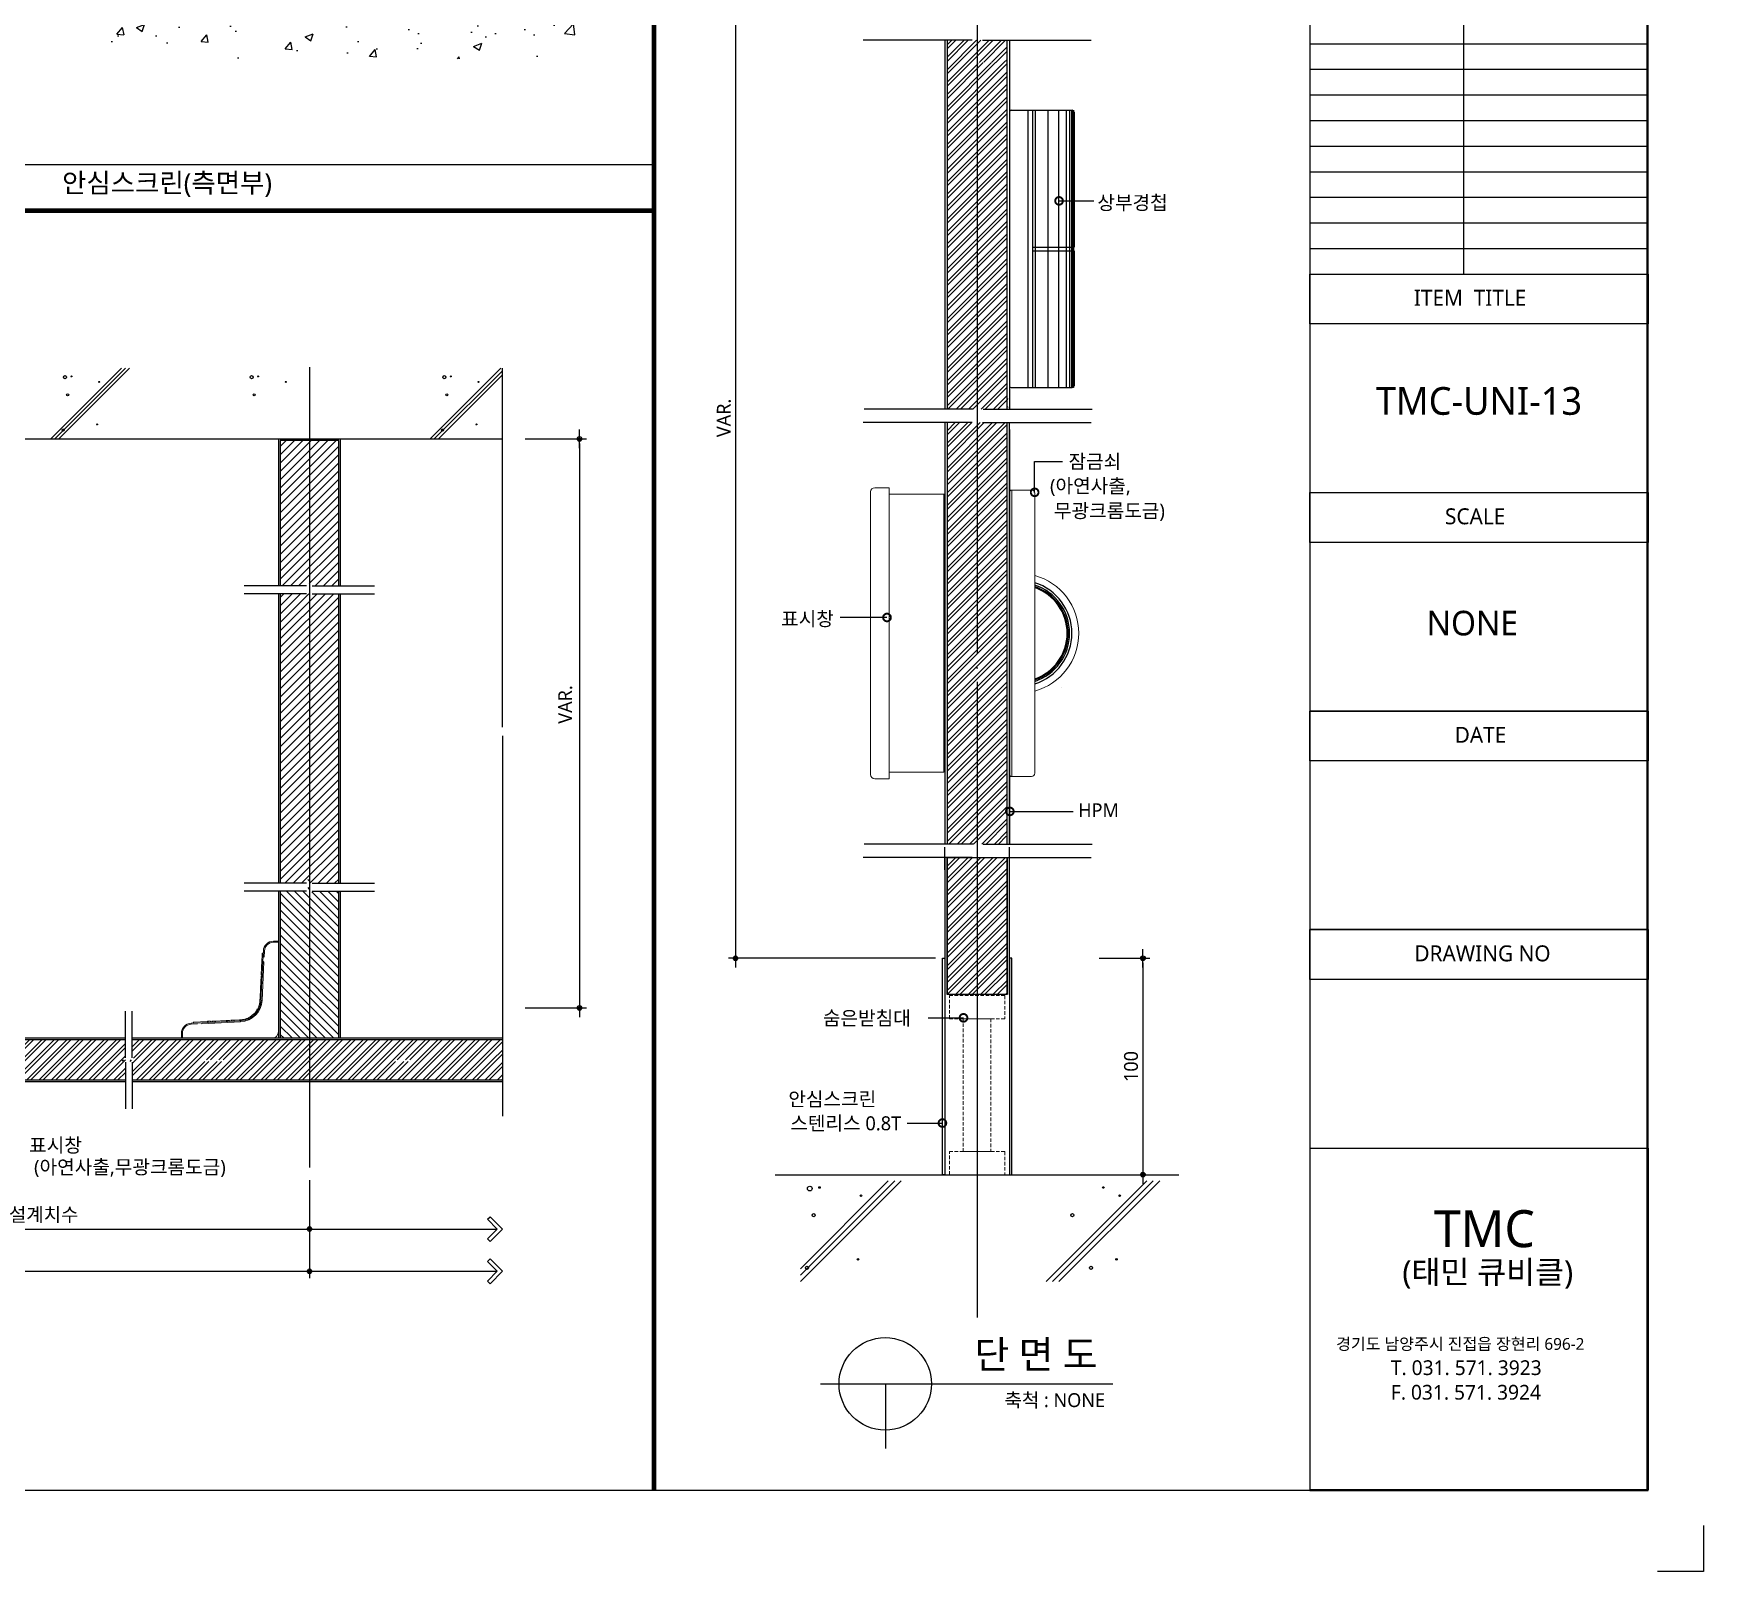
# Model space of a CAD drawing. Extents: x -255 to 8105, y -176 to 5714.
# Drawn here: x 4489 to 8105, y -176 to 3153 of the extents above; entities that cross this region are included whole.
import ezdxf
from ezdxf.enums import TextEntityAlignment as Align

# ---------------------------------------------------------------- set-up
doc = ezdxf.new("R2010")
doc.units = 0
doc.header["$LTSCALE"] = 30
doc.linetypes.add('CEN', pattern=[62, 60, -1, 0, -1])
doc.linetypes.add('HIDDEN', pattern=[0.375, 0.25, -0.125])
doc.layers.get('0').update_dxf_attribs({"linetype": 'CONTINUOUS'})
doc.layers.get('DEFPOINTS').update_dxf_attribs({"linetype": 'CONTINUOUS'})
for name, color, linetype in [('C', 2, 'CONTINUOUS'), ('curior-0Line', 252, 'CONTINUOUS'), ('DIM', 7, 'CONTINUOUS'), ('HAT', 8, 'CONTINUOUS'), ('HID', 9, 'HIDDEN'), ('TIT', 3, 'CONTINUOUS'), ('경첩', 4, 'CONTINUOUS'), ('문자', 3, 'CONTINUOUS'), ('부자재', 4, 'CONTINUOUS'), ('잠금쇠(회전형)', 4, 'CONTINUOUS'), ('중심선', 1, 'CEN'), ('치수', 1, 'CONTINUOUS'), ('판넬', 2, 'CONTINUOUS'), ('해치', 8, 'CONTINUOUS')]:
    doc.layers.add(name, color=color, linetype=linetype)
doc.styles.add('돋움', font='malgun.ttf')
doc.dimstyles.new('10', dxfattribs={"dimscale": 10, "dimtxt": 3, "dimasz": 1, "dimexe": 1.5, "dimexo": 2, "dimgap": 1, "dimtad": 1, "dimdec": 0, "dimlunit": 6, "dimtxsty": '돋움', "dimblk": 'DIMDOT', "dimcen": -1, "dimdle": 1.5, "dimclrt": 3, "dimazin": 3, "dimtfac": 1, "dimtdec": 0, "dimtix": 1, "dimtmove": 2, "dimatfit": 3, "dimldrblk": 'DIMDOT', "dimarcsym": 0})
pattern_1 = [(135, (-57334.4, -17801.195), (-8.9802561, -8.9802561), [])]
pattern_2 = [(45, (-222504.132, -197852.352), (-13.4703842, 13.4703842), []), (45, (-222495.151, -197852.352), (-13.4703842, 13.4703842), [])]
pattern_3 = [(45, (-57131.298, -19170.401), (-13.470384, 13.470384), []), (45, (-57122.318, -19170.401), (-13.470384, 13.470384), [])]

# ---------------------------------------------------------------- blocks, each defined once
blk = doc.blocks.new('DIMDOT')
at = {"linetype": 'Continuous'}
blk.add_line((-2, 0), (2, 0), dxfattribs=at)
for radius in [0.5, 0.25]:
    blk.add_circle((0, 0), radius, dxfattribs=at)
blk = doc.blocks.new('*D565')
at = {"layer": 'DEFPOINTS', "color": 0}
for p in [(7967.1, -6070), (12721, -6070), (12721, -6287.2)]:
    blk.add_point(p, dxfattribs=at)
at = {"layer": 'DIM', "color": 0, "lineweight": -2, "ltscale": 10}
for p, q in [((7967.1, -6090), (7967.1, -6302.2)), ((12721, -6090), (12721, -6302.2)), ((7977.1, -6287.2), (12711, -6287.2))]:
    blk.add_line(p, q, dxfattribs=at)
at = {"layer": 'DIM', "color": 0, "lineweight": -2, "xscale": 10, "yscale": 10, "zscale": 10, "rotation": 180}
blk.add_blockref('DIMDOT', (7967.1, -6287.2), dxfattribs=at)
at = {"layer": 'DIM', "color": 0, "lineweight": -2, "xscale": 10, "yscale": 10, "zscale": 10}
blk.add_blockref('DIMDOT', (12721, -6287.2), dxfattribs=at)
at = {"layer": 'DIM', "color": 3, "insert": (10344, -6257.5), "char_height": 30, "attachment_point": 5, "style": '돋움'}
blk.add_mtext('설계치수', dxfattribs=at)
blk = doc.blocks.new('*D566')
at = {"layer": 'DEFPOINTS', "color": 0}
for p in [(11570.1, -6070), (12721, -6070), (12721, -6195.7)]:
    blk.add_point(p, dxfattribs=at)
at = {"layer": 'DIM', "color": 0, "lineweight": -2, "ltscale": 10}
for p, q in [((11570.1, -6090), (11570.1, -6210.7)), ((12721, -6090), (12721, -6210.7)), ((11580.1, -6195.7), (12711, -6195.7))]:
    blk.add_line(p, q, dxfattribs=at)
at = {"layer": 'DIM', "color": 0, "lineweight": -2, "xscale": 10, "yscale": 10, "zscale": 10, "rotation": 180}
blk.add_blockref('DIMDOT', (11570.1, -6195.7), dxfattribs=at)
at = {"layer": 'DIM', "color": 0, "lineweight": -2, "xscale": 10, "yscale": 10, "zscale": 10}
blk.add_blockref('DIMDOT', (12721, -6195.7), dxfattribs=at)
at = {"layer": 'DIM', "color": 3, "insert": (12145.5, -6166.1), "char_height": 30, "attachment_point": 5, "style": '돋움'}
blk.add_mtext('설계치수', dxfattribs=at)
blk = doc.blocks.new('*D568')
at = {"layer": 'DEFPOINTS', "color": 0}
for p in [(13167.8, -4485.8), (13167.8, -5717.2), (13305.6, -5717.2)]:
    blk.add_point(p, dxfattribs=at)
at = {"layer": 'DIM', "color": 0, "lineweight": -2, "ltscale": 10}
for p, q in [((13187.8, -4485.8), (13320.6, -4485.8)), ((13305.6, -4495.8), (13305.6, -5707.2)), ((13187.8, -5717.2), (13320.6, -5717.2))]:
    blk.add_line(p, q, dxfattribs=at)
at = {"layer": 'DIM', "color": 0, "lineweight": -2, "xscale": 10, "yscale": 10, "zscale": 10}
for p, rotation in [((13305.6, -4485.8), 90), ((13305.6, -5717.2), 270)]:
    blk.add_blockref('DIMDOT', p, dxfattribs=dict(at, rotation=rotation))
at = {"layer": 'DIM', "color": 3, "insert": (13274.8, -5060.6), "char_height": 30, "attachment_point": 5, "rotation": 90, "style": '돋움'}
blk.add_mtext('VAR.', dxfattribs=at)
blk = doc.blocks.new('A$C06B31977')
for p, q in [((1.26, 11.06), (1.26, 21.17)), ((1.26, 10.11), (1.26, 0))]:
    blk.add_line(p, q)
blk = doc.blocks.new('A$C13EB2441')
for p, q in [((0.84, 7.37), (0.84, 14.11)), ((0.84, 6.74), (0.84, 0))]:
    blk.add_line(p, q)
blk = doc.blocks.new('*D577')
at = {"layer": 'DEFPOINTS', "color": 0}
for p in [(14096.3, -3270.9), (13643.4, -5609.9), (14096.3, -5609.9)]:
    blk.add_point(p, dxfattribs=at)
at = {"layer": 'DIM', "color": 0, "lineweight": -2, "ltscale": 10}
for p, q in [((14076.3, -3270.9), (13628.4, -3270.9)), ((13643.4, -3280.9), (13643.4, -5599.9)), ((14076.3, -5609.9), (13628.4, -5609.9))]:
    blk.add_line(p, q, dxfattribs=at)
at = {"layer": 'DIM', "color": 0, "lineweight": -2, "xscale": 10, "yscale": 10, "zscale": 10}
for p, rotation in [((13643.4, -3270.9), 90), ((13643.4, -5609.9), 270)]:
    blk.add_blockref('DIMDOT', p, dxfattribs=dict(at, rotation=rotation))
at = {"layer": 'DIM', "color": 3, "insert": (13618.2, -4440.4), "char_height": 30, "attachment_point": 5, "rotation": 90, "style": '돋움'}
blk.add_mtext('VAR.', dxfattribs=at)
blk = doc.blocks.new('_DOTSMALL')
at = {"color": 0, "linetype": 'ByBlock', "const_width": 0.5}
blk.add_lwpolyline([(-0.0625, 0, 1), (0.0625, 0, 1)], format="xyb", close=True, dxfattribs=at)
blk = doc.blocks.new('A$C63EC304E')
at = {"layer": '치수', "color": 1, "xscale": 2.5, "yscale": 2.5, "zscale": 2.5, "rotation": 234.3098741996962}
blk.add_blockref('_DOTSMALL', (0.31, 0.31), dxfattribs=at)
blk = doc.blocks.new('A$C2BC9653E')
at = {"layer": '치수', "xscale": 0.3333333333333333, "yscale": 0.3333333333333333, "zscale": 0.3333333333333333}
blk.add_blockref('A$C63EC304E', (0, 0), dxfattribs=at)
blk = doc.blocks.new('A$C7FC71301')
at = {"layer": '치수', "rotation": 180}
blk.add_blockref('A$C2BC9653E', (0.208, 0.208), dxfattribs=at)
blk = doc.blocks.new('A$C4A20372B')
at = {"layer": '치수'}
blk.add_blockref('A$C7FC71301', (0, 0), dxfattribs=at)
blk = doc.blocks.new('A$C566469F5')
at = {"layer": '치수'}
blk.add_blockref('A$C4A20372B', (0, 0), dxfattribs=at)
blk = doc.blocks.new('A$C7E317CD4')
at = {"layer": '해치', "xscale": 2, "yscale": 2, "zscale": 2}
blk.add_blockref('A$C566469F5', (0, 0), dxfattribs=at)
blk = doc.blocks.new('A$C601D7F27')
at = {"layer": '치수'}
blk.add_blockref('A$C7E317CD4', (0, 0), dxfattribs=at)
blk = doc.blocks.new('A$C38802C08')
at = {"layer": '치수'}
blk.add_blockref('A$C601D7F27', (0, 0), dxfattribs=at)
blk = doc.blocks.new('*D578')
at = {"layer": 'DEFPOINTS', "color": 0}
for p in [(14410.9, -5609.8), (14410.9, -6078.1), (14525.3, -6078.1)]:
    blk.add_point(p, dxfattribs=at)
at = {"layer": 'DIM', "color": 0, "lineweight": -2, "ltscale": 10}
for p, q in [((14430.9, -5609.8), (14540.3, -5609.8)), ((14525.3, -5619.8), (14525.3, -6068.1)), ((14430.9, -6078.1), (14540.3, -6078.1))]:
    blk.add_line(p, q, dxfattribs=at)
at = {"layer": 'DIM', "color": 0, "lineweight": -2, "xscale": 10, "yscale": 10, "zscale": 10}
for p, rotation in [((14525.3, -5609.8), 90), ((14525.3, -6078.1), 270)]:
    blk.add_blockref('DIMDOT', p, dxfattribs=dict(at, rotation=rotation))
at = {"layer": 'DIM', "color": 3, "insert": (14499.7, -5844), "char_height": 30, "attachment_point": 5, "rotation": 90, "style": '돋움'}
blk.add_mtext('100', dxfattribs=at)
blk = doc.blocks.new('UNI-13', base_point=(7634, -6761))
at = {"layer": 'HAT'}
h = blk.add_hatch(dxfattribs=at)
h.set_pattern_fill('ANSI32', color=256, scale=2, style=0)
h.set_pattern_definition(pattern_3)
edge = h.paths.add_edge_path()
edge.add_line((14231.3, -3671.6), (14171.9, -3671.6))
edge.add_arc((14169.8, -3671.6), 2.08, -54.3099, 0, ccw=False)
edge.add_arc((14169.8, -3671.6), 2.08, 125.6901, 305.6901, ccw=False)
edge.add_arc((14169.8, -3671.6), 2.08, 0, 125.6901, ccw=False)
edge.add_line((14171.9, -3671.6), (14231.3, -3671.6))
edge.add_line((14231.3, -3671.6), (14231.3, -3622.9))
edge.add_line((14231.3, -3622.9), (14221, -3622.9))
edge.add_spline(control_points=[(14218.2, -3630.7), (14219.1, -3628.1), (14220.1, -3625.4), (14221, -3622.9)], knot_values=[0, 0, 0, 0, 0.152076, 0.152076, 0.152076, 0.152076], degree=3, periodic=0)
edge.add_line((14221, -3622.9), (14166.3, -3622.9))
edge.add_line((14166.3, -3622.9), (14166.3, -4421.4))
edge.add_line((14166.3, -4421.4), (14223, -4421.4))
edge.add_spline(control_points=[(14223, -4421.4), (14226.2, -4412.7), (14229.2, -4404.8), (14231.3, -4401)], knot_values=[0.152076, 0.152076, 0.152076, 0.152076, 0.673721, 0.673721, 0.673721, 0.673721], degree=3, periodic=0)
edge.add_spline(control_points=[(14233.7, -4421.4), (14234.2, -4411.4), (14235.3, -4396.1), (14232.4, -4399), (14231.3, -4401)], knot_values=[0.673721, 0.673721, 0.673721, 0.673721, 1.332503, 1.60798, 1.60798, 1.60798, 1.60798], degree=3, periodic=0)
edge.add_line((14231.3, -4401), (14231.3, -3671.6))
h.paths.add_polyline_path([(14166.3, -3622.9), (14101.3, -3622.9), (14101.3, -4421.4), (14166.3, -4421.4)])
h = blk.add_hatch(dxfattribs=at)
h.set_pattern_fill('ANSI32', color=256, scale=2, style=0)
h.set_pattern_definition(pattern_3)
h.paths.add_polyline_path([(14166.3, -4907), (14101.3, -4907), (14101.3, -5362.5), (14166.3, -5362.5), (14166.3, -5253, -0.567825), (14166.3, -5249.4)])
h.paths.add_polyline_path([(14231.3, -4907), (14166.3, -4907), (14166.3, -5249.4, -0.582142), (14169.4, -5251.2), (14231.3, -5251.2)])
edge = h.paths.add_edge_path()
edge.add_line((14231.3, -5251.2), (14169.4, -5251.2))
edge.add_arc((14167.3, -5251.2), 2.08, -54.3099, 0, ccw=False)
edge.add_arc((14167.3, -5251.2), 2.08, 239.178, 305.6901, ccw=False)
edge.add_line((14166.3, -5253), (14166.3, -5362.5))
edge.add_line((14166.3, -5362.5), (14223, -5362.5))
edge.add_spline(control_points=[(14223, -5362.5), (14226.2, -5353.7), (14229.2, -5345.9), (14231.3, -5342.1)], knot_values=[0.152076, 0.152076, 0.152076, 0.152076, 0.673721, 0.673721, 0.673721, 0.673721], degree=3, periodic=0)
edge.add_line((14231.3, -5342.1), (14231.3, -5251.2))
h.paths.add_polyline_path([(14166.3, -4450.4), (14101.3, -4450.4), (14101.3, -4907), (14166.3, -4907)])
edge = h.paths.add_edge_path()
edge.add_line((14231.3, -4450.4), (14221, -4450.4))
edge.add_spline(control_points=[(14218.2, -4458.2), (14219.1, -4455.6), (14220.1, -4453), (14221, -4450.4)], knot_values=[0, 0, 0, 0, 0.152076, 0.152076, 0.152076, 0.152076], degree=3, periodic=0)
edge.add_line((14221, -4450.4), (14166.3, -4450.4))
edge.add_line((14166.3, -4450.4), (14166.3, -4907))
edge.add_line((14166.3, -4907), (14231.3, -4907))
edge.add_line((14231.3, -4907), (14231.3, -4450.4))
h = blk.add_hatch(dxfattribs=at)
h.set_pattern_fill('ANSI32', color=256, scale=2, style=0)
h.set_pattern_definition([(45, (-686.345, -2220.004), (-13.470384, 13.470384), []), (45, (-677.364, -2220.004), (-13.470384, 13.470384), [])])
h.paths.add_polyline_path([(14231.3, -5688.3), (14231.3, -5391.5), (14166.3, -5391.5), (14166.3, -5688.3)])
h.paths.add_polyline_path([(14101.3, -5391.5), (14101.3, -5688.3), (14166.3, -5688.3), (14166.3, -5391.5)])
h = blk.add_hatch(dxfattribs=at)
h.set_pattern_fill('ANSI31', color=256, scale=4, angle=90, style=0)
h.set_pattern_definition(pattern_1)
edge = h.paths.add_edge_path()
edge.add_spline(control_points=[(12721, -5475.1), (12720.7, -5475), (12719.6, -5473.3), (12720.5, -5463.4), (12720.7, -5457.8)], knot_values=[1.337888, 1.337888, 1.337888, 1.337888, 1.524261, 2.245715, 2.245715, 2.245715, 2.245715], degree=3, periodic=0)
edge.add_spline(control_points=[(12721, -5458), (12720.7, -5457.9), (12719.1, -5455.4), (12723, -5424.5), (12717, -5439.9), (12714.2, -5447.5)], knot_values=[0.152076, 0.152076, 0.152076, 0.152076, 0.338449, 1.448592, 2.245715, 2.245715, 2.245715, 2.245715], degree=3, periodic=0)
edge.add_spline(control_points=[(12720.7, -5457.8), (12720.8, -5454.7), (12720.8, -5452), (12720.2, -5451.6), (12720.1, -5451.6)], knot_values=[0.891967, 0.891967, 0.891967, 0.891967, 1.280656, 1.337888, 1.337888, 1.337888, 1.337888], degree=3, periodic=0)
edge.add_spline(control_points=[(12720.1, -5451.6), (12719.1, -5451.5), (12716.8, -5457.5), (12714.2, -5464.6)], knot_values=[0.152076, 0.152076, 0.152076, 0.152076, 0.891967, 0.891967, 0.891967, 0.891967], degree=3, periodic=0)
edge.add_spline(control_points=[(12712.6, -5469.1), (12713.1, -5467.6), (12713.7, -5466.1), (12714.2, -5464.6)], knot_values=[0, 0, 0, 0, 0.152076, 0.152076, 0.152076, 0.152076], degree=3, periodic=0)
edge.add_line((12714.2, -5464.6), (12657.6, -5464.6))
edge.add_line((12657.6, -5464.6), (12657.6, -5637.1))
edge.add_line((12657.6, -5637.1), (12702.4, -5637.1))
edge.add_line((12702.4, -5637.1), (12702.4, -5678.6))
edge.add_line((12702.4, -5678.6), (12657.6, -5678.6))
edge.add_line((12657.6, -5678.6), (12657.6, -5782.9))
edge.add_line((12657.6, -5782.9), (12721, -5782.9))
edge.add_line((12721, -5782.9), (12721, -5475.1))
h.paths.add_polyline_path([(12784.3, -5637.1), (12739.6, -5637.1), (12739.6, -5678.6), (12784.3, -5678.6)])
h.paths.add_polyline_path([(12702.4, -5637.1), (12657.6, -5637.1), (12657.6, -5678.6), (12702.4, -5678.6)], flags=16)
h = blk.add_hatch(dxfattribs=at)
h.set_pattern_fill('ANSI31', color=256, scale=4, angle=90, style=0)
h.set_pattern_definition(pattern_1)
h.paths.add_polyline_path([(12784.3, -5525.6), (12721, -5525.6), (12721, -5782.9), (12784.3, -5782.9), (12784.3, -5678.6), (12739.6, -5678.6), (12739.6, -5637.1), (12784.3, -5637.1)])
edge = h.paths.add_edge_path()
edge.add_line((12784.3, -5464.6), (12727, -5464.6))
edge.add_spline(control_points=[(12727, -5464.6), (12724.3, -5470.9), (12722.1, -5475.3), (12721, -5475.1)], knot_values=[2.245715, 2.245715, 2.245715, 2.245715, 2.971303, 2.971303, 2.971303, 2.971303], degree=3, periodic=0)
edge.add_line((12721, -5475.1), (12721, -5525.6))
edge.add_line((12721, -5525.6), (12784.3, -5525.6))
edge.add_line((12784.3, -5525.6), (12784.3, -5464.6))
h = blk.add_hatch(dxfattribs=at)
h.set_pattern_fill('ANSI32', color=256, scale=2, style=0)
h.set_pattern_definition([(45, (11927.938, -5829.526), (-13.4704, 13.4704), []), (45, (11936.918, -5829.526), (-13.4704, 13.4704), [])])
h.paths.add_polyline_path([(12322.4, -5786.2), (11573.4, -5786.2), (11573.4, -5832.9), (11533.4, -5832.9), (11533.4, -5872.9), (12322.4, -5872.9)])
h = blk.add_hatch(dxfattribs=at)
h.set_pattern_fill('ANSI32', color=256, scale=2, style=0)
h.set_pattern_definition(pattern_2)
h.paths.add_polyline_path([(13138.7, -5829.5), (13138.7, -5786.2), (12948.9, -5786.2), (12948.9, -5829.5)])
h.paths.add_polyline_path([(12948.9, -5786.2), (12907.4, -5786.2), (12907.4, -5829.5), (12948.9, -5829.5)])
h.paths.add_polyline_path([(12907.4, -5829.5), (12907.4, -5786.2), (12721, -5786.2), (12721, -5829.5)])
h.paths.add_polyline_path([(12534.6, -5786.2), (12534.6, -5829.5), (12721, -5829.5), (12721, -5786.2)])
h.paths.add_polyline_path([(12534.6, -5786.2), (12493.1, -5786.2), (12493.1, -5829.5), (12534.6, -5829.5)])
edge = h.paths.add_edge_path()
edge.add_line((12337.1, -5786.2), (12337.1, -5825))
edge.add_spline(control_points=[(12337.1, -5825), (12341.9, -5827), (12345.2, -5828.7), (12344.9, -5829.5)], knot_values=[3.353086, 3.353086, 3.353086, 3.353086, 4.456955, 4.456955, 4.456955, 4.456955], degree=3, periodic=0)
edge.add_line((12344.9, -5829.5), (12493.1, -5829.5))
edge.add_line((12493.1, -5829.5), (12493.1, -5786.2))
edge.add_line((12493.1, -5786.2), (12337.1, -5786.2))
h = blk.add_hatch(dxfattribs=at)
h.set_pattern_fill('ANSI32', color=256, scale=2, style=0)
h.set_pattern_definition(pattern_2)
edge = h.paths.add_edge_path()
edge.add_line((12721, -5829.5), (12534.6, -5829.5))
edge.add_line((12534.6, -5829.5), (12534.6, -5833))
edge.add_line((12534.6, -5833), (12493.1, -5833))
edge.add_line((12493.1, -5833), (12493.1, -5829.5))
edge.add_line((12493.1, -5829.5), (12345, -5829.5))
edge.add_spline(control_points=[(12344.9, -5829.5), (12344.8, -5829.7), (12343.3, -5830.6), (12334.3, -5829.7), (12330.2, -5829.7)], knot_values=[1.84627, 1.84627, 1.84627, 1.84627, 2.110343, 3.353086, 3.353086, 3.353086, 3.353086], degree=3, periodic=0)
edge.add_spline(control_points=[(12330.3, -5829.5), (12330.2, -5829.7), (12328.3, -5830.9), (12305.2, -5828), (12316.7, -5832.5), (12322.4, -5834.6)], knot_values=[0.228113, 0.228113, 0.228113, 0.228113, 0.492187, 2.157402, 3.353086, 3.353086, 3.353086, 3.353086], degree=3, periodic=0)
edge.add_spline(control_points=[(12327.3, -5830.1), (12327.3, -5830.9), (12331.8, -5832.6), (12337.1, -5834.6)], knot_values=[0.228113, 0.228113, 0.228113, 0.228113, 1.327347, 1.327347, 1.327347, 1.327347], degree=3, periodic=0)
edge.add_spline(control_points=[(12340.4, -5835.8), (12339.3, -5835.4), (12338.2, -5835), (12337.1, -5834.6)], knot_values=[0, 0, 0, 0, 0.228113, 0.228113, 0.228113, 0.228113], degree=3, periodic=0)
edge.add_line((12337.1, -5834.6), (12337.1, -5872.9))
edge.add_line((12337.1, -5872.9), (12721, -5872.9))
edge.add_line((12721, -5872.9), (12721, -5829.5))
h.paths.add_polyline_path([(13138.7, -5829.5), (12948.9, -5829.5), (12948.9, -5833), (12907.4, -5833), (12907.4, -5829.5), (12721, -5829.5), (12721, -5872.9), (13138.7, -5872.9)])
at = {"layer": '해치'}
h = blk.add_hatch(dxfattribs=at)
h.set_pattern_fill('AR-CONC', color=256, style=0)
h.set_pattern_definition([(50, (10851.82, -5097.02), (182.185, -15.939), [19.05, -209.55]), (355, (10851.82, -5097.02), (-35.243, 191.057), [15.24, -167.64]), (100.451, (10867, -5098.34), (146.943, 175.117), [16.19, -178.09]), (46.184, (10851.82, -5046.22), (271.079, -42.042), [28.575, -314.325]), (96.636, (10874.4, -5049.72), (237.404, 247.426), [24.285, -267.135]), (351.184, (10851.82, -5046.22), (237.405, 247.425), [22.86, -251.46]), (21, (10877.22, -5058.92), (151.615, -102.2655), [19.05, -209.55]), (326, (10877.22, -5058.92), (61.802, 184.188), [15.24, -167.64]), (71.4514, (10889.86, -5067.44), (213.416, 81.923), [16.19, -178.09]), (37.5, (10851.82, -5097.016), (3.0886, 84.555), [0, -165.608, 0, -170.18, 0, -168.275]), (7.5, (10851.82, -5097.02), (66.8197, 100.1806), [0, -97.028, 0, -161.798, 0, -64.135]), (327.5, (10795.18, -5097.016), (135.5906, -5.7287), [0, -63.5, 0, -198.12, 0, -262.89]), (317.5, (10769.78, -5097.02), (148.129, 25.4265), [0, -82.55, 0, -131.572, 0, -186.69])])
h.paths.add_polyline_path([(13331.4, -3663.3), (13331.4, -3560.3), (12281.2, -3560.3), (12281.2, -3663.3)])
h = blk.add_hatch(dxfattribs=at)
h.set_pattern_fill('ANSI31', color=256, scale=4, style=0)
h.set_pattern_definition([(45, (-263589.425, -62933.617), (-8.9802561, 8.9802561), [])])
edge = h.paths.add_edge_path()
edge.add_line((12721, -4489.2), (12658.5, -4489.2))
edge.add_line((12658.5, -4489.2), (12657.6, -4490.1))
edge.add_line((12657.6, -4490.1), (12657.6, -4590.5))
edge.add_line((12657.6, -4590.5), (12700.5, -4590.5))
edge.add_line((12700.5, -4590.5), (12700.5, -4632))
edge.add_line((12700.5, -4632), (12657.6, -4632))
edge.add_line((12657.6, -4632), (12657.6, -4803.7))
edge.add_line((12657.6, -4803.7), (12714.2, -4803.7))
edge.add_spline(control_points=[(12714.2, -4803.7), (12717, -4796.1), (12723, -4780.7), (12719.1, -4811.6), (12720.7, -4814.1), (12721, -4814.2)], knot_values=[0.456227, 0.456227, 0.456227, 0.456227, 2.847595, 6.178025, 6.737145, 6.737145, 6.737145, 6.737145], degree=3, periodic=0)
edge.add_spline(control_points=[(12720.7, -4813.9), (12720.8, -4810.9), (12720.8, -4808.2), (12720.2, -4807.8), (12720.1, -4807.8)], knot_values=[0.891967, 0.891967, 0.891967, 0.891967, 1.280656, 1.337888, 1.337888, 1.337888, 1.337888], degree=3, periodic=0)
edge.add_line((12721, -4814.2), (12721, -4489.2))
edge = h.paths.add_edge_path()
edge.add_line((12784.3, -4489.2), (12721, -4489.2))
edge.add_line((12721, -4489.2), (12721, -4814.2))
edge.add_spline(control_points=[(12721, -4814.2), (12722.1, -4814.4), (12724.3, -4810), (12727, -4803.7)], knot_values=[6.737145, 6.737145, 6.737145, 6.737145, 8.913909, 8.913909, 8.913909, 8.913909], degree=3, periodic=0)
edge.add_spline(control_points=[(12727, -4803.7), (12729.1, -4798.9), (12731.4, -4792.9), (12733.7, -4787)], knot_values=[8.913909, 8.913909, 8.913909, 8.913909, 10.573873, 10.573873, 10.573873, 10.573873], degree=3, periodic=0)
edge.add_line((12727, -4803.7), (12784.3, -4803.7))
edge.add_line((12784.3, -4803.7), (12784.3, -4632))
edge.add_line((12784.3, -4632), (12741.5, -4632))
edge.add_line((12741.5, -4632), (12741.5, -4590.5))
edge.add_line((12741.5, -4590.5), (12784.3, -4590.5))
edge.add_line((12784.3, -4590.5), (12784.3, -4489.2))
h.paths.add_polyline_path([(12784.3, -4590.5), (12741.5, -4590.5), (12741.5, -4632), (12784.3, -4632)], flags=16)
h.paths.add_polyline_path([(12700.5, -4590.5), (12657.6, -4590.5), (12657.6, -4632), (12700.5, -4632)], flags=16)
h = blk.add_hatch(dxfattribs=at)
h.set_pattern_fill('ANSI31', color=256, scale=4, style=0)
h.set_pattern_definition([(45, (12720.98, -5134.168), (-8.98026, 8.98026), [])])
h.paths.add_polyline_path([(12784.3, -4820.8), (12657.6, -4820.8), (12657.6, -5447.5), (12784.3, -5447.5)])
at = {"color": 8}
blk.add_line((12081.9, -3892), (13467.1, -3892), dxfattribs=at)
for p, q in [((13138.7, -5109.5), (13138.7, -4332.7)), ((7967.1, -4485.8), (13138.7, -4485.8)), ((12714.3, -4803.7), (12579.5, -4803.7)), ((12727, -4803.7), (12861.8, -4803.7)), ((13138.7, -5128.5), (13138.7, -5951.8)), ((12714.3, -5447.5), (12579.5, -5447.5)), ((12727, -5447.5), (12861.8, -5447.5)), ((13729.1, -6078.1), (14603.4, -6078.1))]:
    blk.add_line(p, q)
at = {"color": 2}
for p, q in [((15739.3, -6837), (15739.3, -6937)), ((15739.3, -6837), (15739.3, -6937)), ((15739.3, -6837), (15739.3, -6937)), ((15739.3, -6837), (15739.3, -6937)), ((15739.3, -6837), (15739.3, -6937)), ((15739.3, -6837), (15739.3, -6937)), ((15739.3, -6837), (15739.3, -6937)), ((15739.3, -6837), (15739.3, -6937)), ((15739.3, -6837), (15739.3, -6937)), ((15739.3, -6837), (15739.3, -6937)), ((15739.3, -6837), (15739.3, -6937)), ((15739.3, -6937), (15639.3, -6937)), ((15739.3, -6937), (15639.3, -6937)), ((15739.3, -6937), (15639.3, -6937))]:
    blk.add_line(p, q, dxfattribs=at)
for points in [[(7634.4, -1222.8), (14886.8, -1222.8), (14886.8, -6761.2), (7634.4, -6761.2)], [(7634.4, -1222.8), (14886.8, -1222.8), (14886.8, -6761.2), (7634.4, -6761.2)], [(7634.4, -1222.8), (15616.4, -1222.8), (15616.4, -6761.2), (7634.4, -6761.2)], [(14101.3, -5391.5), (14231.3, -5391.5), (14231.3, -5688.3), (14101.3, -5688.3)], [(14091.3, -5609.9), (14096.3, -5609.9), (14096.3, -6078.1), (14091.3, -6078.1)], [(14241.3, -5609.9), (14236.3, -5609.9), (14236.3, -6078.1), (14241.3, -6078.1)]]:
    blk.add_lwpolyline(points, close=True, dxfattribs=at)
at = {"color": 8, "const_width": 10}
for points in [[(13467.1, -6761.2), (13467.1, -1222.8)], [(7682.6, -3992), (13467.1, -3992)]]:
    blk.add_lwpolyline(points, dxfattribs=at)
at = {"layer": 'C'}
for p, q in [((14101.3, -3622.9), (14101.3, -4421.4)), ((14231.3, -4421.4), (14231.3, -3622.9)), ((14101.3, -4450.4), (14101.3, -5362.5)), ((14231.3, -5362.5), (14231.3, -4450.4)), ((14101.3, -5391.5), (14101.3, -5688.3)), ((14231.3, -5688.3), (14231.3, -5391.5)), ((12322.4, -5786.2), (11932.2, -5786.2)), ((13138.7, -5786.2), (12337.1, -5786.2)), ((11932.2, -5872.9), (12322.4, -5872.9)), ((12337.1, -5872.9), (13138.7, -5872.9))]:
    blk.add_line(p, q, dxfattribs=at)
at = {"layer": 'curior-0Line'}
for p, q in [((14886.8, -1222.8), (14886.8, -6760.4)), ((15219.4, -3575.3), (15219.4, -4129.1)), ((14887.1, -3630.7), (15619.2, -3630.7)), ((14887.1, -3686), (15619.2, -3686)), ((14887.1, -3741.4), (15619.2, -3741.4)), ((14887.1, -3796.8), (15619.2, -3796.8)), ((14887.1, -3852.2), (15619.2, -3852.2)), ((14887.1, -3907.6), (15619.2, -3907.6)), ((14887.1, -3962.9), (15619.2, -3962.9)), ((14887.1, -4018.3), (15619.2, -4018.3)), ((14887.1, -4073.7), (15619.2, -4073.7)), ((14887.1, -4129.1), (15619.2, -4129.1))]:
    blk.add_line(p, q, dxfattribs=at)
for points in [[(15619.2, -1222.8), (14886.8, -1222.8), (14886.8, -6761.2), (15619.2, -6761.2)], [(14887.1, -4129.1), (15619.2, -4129.1), (15619.2, -4236.8), (14887.1, -4236.8)], [(14887.1, -4602), (15619.2, -4602), (15619.2, -4709.7), (14887.1, -4709.7)], [(14887.1, -5547.8), (15619.2, -5547.8), (15619.2, -5074.9), (14887.1, -5074.9)], [(14887.1, -5074.9), (15619.2, -5074.9), (15619.2, -5182.6), (14887.1, -5182.6)], [(14887.1, -6020.7), (15619.2, -6020.7), (15619.2, -5547.8), (14887.1, -5547.8)], [(14887.1, -5547.8), (15619.2, -5547.8), (15619.2, -5655.5), (14887.1, -5655.5)], [(15619.2, -6760.4), (14887.4, -6760.4), (14887.4, -6020.7), (15619.2, -6020.7)]]:
    blk.add_lwpolyline(points, close=True, dxfattribs=at)
at = {"layer": 'DIM', "ltscale": 10}
for p, q in [((13106.2, -6174.7), (13111.9, -6169)), ((13127.3, -6195.7), (13106.2, -6174.7)), ((13138.7, -6195.7), (13111.9, -6169)), ((12721, -6195.7), (13127.3, -6195.7)), ((13127.3, -6195.7), (13106.2, -6216.8)), ((13106.2, -6216.8), (13111.9, -6222.5)), ((13138.7, -6195.7), (13111.9, -6222.5)), ((12721, -6287.2), (13127.3, -6287.2)), ((13106.2, -6266.1), (13111.9, -6260.4)), ((13127.3, -6287.2), (13106.2, -6266.1)), ((13127.3, -6287.2), (13106.2, -6308.3)), ((13138.7, -6287.2), (13111.9, -6260.4)), ((13138.7, -6287.2), (13111.9, -6314)), ((13106.2, -6308.3), (13111.9, -6314))]:
    blk.add_line(p, q, dxfattribs=at)
at = {"layer": 'HAT'}
for radius, start, end in [(114.6, 287.404, 72.596), (109.6, 288.2251, 71.7749), (106.6, 288.7568, 71.2432), (104.6, 289.1292, 70.8708)]:
    blk.add_arc((14257, -4906.5), radius, start, end, dxfattribs=at)
at = {"layer": 'HID', "lineweight": 15}
for points in [[(14106.3, -5690.7), (14226.3, -5690.7), (14226.3, -5740.7), (14106.3, -5740.7)], [(14136.3, -5740.7), (14196.3, -5740.7), (14196.3, -6028.1), (14136.3, -6028.1)], [(14106.3, -6028.1), (14226.3, -6028.1), (14226.3, -6078.1), (14106.3, -6078.1)]]:
    blk.add_lwpolyline(points, close=True, dxfattribs=at)
at = {"layer": 'TIT', "color": 7}
for p, q in [((13827.5, -6530.8), (14460.3, -6530.8)), ((13967.9, -6530.8), (13967.9, -6670.8))]:
    blk.add_line(p, q, dxfattribs=at)
blk.add_circle((13967.5, -6530.8), 100, dxfattribs=at)
at = {"layer": '경첩', "color": 4, "linetype": 'Continuous', "lineweight": 15}
for p, q in [((12618.3, -5603.9), (12617.1, -5629.2)), ((12618.3, -5603.9), (12620.5, -5606.2)), ((12619.3, -5598.4), (12620.8, -5599.9)), ((12621.1, -5593.8), (12620, -5617.1)), ((12622.8, -5607.4), (12623.4, -5593.9)), ((12643, -5575.2), (12643, -5572.9)), ((12653.6, -5572.9), (12643, -5572.9)), ((12643, -5575.2), (12653.6, -5575.2)), ((12653.6, -5575.2), (12653.6, -5572.9)), ((12653.6, -5595.3), (12653.6, -5575.2)), ((12653.6, -5598.5), (12653.6, -5596.2)), ((12653.6, -5598.5), (12653.6, -5768.9)), ((12620, -5617.1), (12616, -5700.8)), ((12616.6, -5638.6), (12616.3, -5644.9)), ((12616.6, -5638.6), (12618.9, -5640.8)), ((12616.8, -5635.5), (12619, -5637.7)), ((12617.1, -5629.2), (12619.3, -5631.4)), ((12618.4, -5701), (12622.3, -5617.2)), ((12614.9, -5674.9), (12614.7, -5678.9)), ((12616.2, -5648.1), (12614.9, -5674.9)), ((12614.9, -5674.9), (12617.2, -5677.1)), ((12614.9, -5674.9), (12617.2, -5677.2)), ((12616.2, -5648.1), (12618.4, -5650.3)), ((12616.3, -5644.9), (12618.6, -5647.1)), ((12612.6, -5708.7), (12614.5, -5710.7)), ((12614.5, -5710.7), (12612.6, -5708.8)), ((12613.3, -5705.3), (12615.3, -5707.3)), ((12613.5, -5703.2), (12615.6, -5705.3)), ((12614, -5694.7), (12613.7, -5700.7)), ((12614.2, -5690.6), (12614, -5693.8)), ((12614, -5693.8), (12616.3, -5696)), ((12614, -5693.8), (12614, -5694.7)), ((12614, -5694.7), (12616.2, -5696.9)), ((12614.6, -5681.1), (12614.2, -5689.7)), ((12614.2, -5689.7), (12616.5, -5691.9)), ((12614.2, -5689.7), (12614.2, -5690.6)), ((12614.2, -5690.6), (12616.4, -5692.8)), ((12614.6, -5681.1), (12616.9, -5683.3)), ((12614.7, -5678.9), (12617, -5681.1)), ((12487.9, -5749.2), (12464.5, -5750.3)), ((12469.2, -5748.5), (12470, -5747.7)), ((12469.2, -5748.5), (12470.7, -5750)), ((12499.9, -5746.3), (12470, -5747.7)), ((12571.6, -5745.3), (12487.9, -5749.2)), ((12488, -5751.5), (12571.7, -5747.6)), ((12499.9, -5746.3), (12502.2, -5748.5)), ((12506.2, -5746), (12508.5, -5748.2)), ((12509.4, -5745.9), (12511.6, -5748.1)), ((12540.9, -5744.4), (12515.7, -5745.6)), ((12515.7, -5745.6), (12517.9, -5747.8)), ((12540.9, -5744.4), (12543.1, -5746.6)), ((12547.2, -5744.1), (12549.4, -5746.3)), ((12550.4, -5743.9), (12552.6, -5746.2)), ((12569.3, -5743), (12556.7, -5743.6)), ((12556.7, -5743.6), (12558.9, -5745.9)), ((12571.5, -5742.9), (12569.3, -5743)), ((12569.3, -5743), (12571.5, -5745.3)), ((12580.9, -5741.5), (12582.8, -5743.4)), ((12585.9, -5739.8), (12587.6, -5741.6)), ((12588.2, -5738.8), (12589.9, -5740.6)), ((12592.5, -5736.5), (12594.2, -5738.2)), ((12594.5, -5735.2), (12596.1, -5736.9)), ((12604.6, -5725.6), (12606.3, -5727.3)), ((12606, -5723.7), (12607.7, -5725.4)), ((12608.5, -5719.6), (12610.2, -5721.3)), ((12609.6, -5717.4), (12611.4, -5719.1)), ((12611.2, -5713.6), (12613, -5715.5)), ((12446, -5772.2), (12443.6, -5772.2)), ((12443.6, -5772.2), (12443.6, -5782.9)), ((12443.6, -5782.9), (12446, -5782.9)), ((12446, -5782.9), (12446, -5772.2)), ((12446, -5782.9), (12466, -5782.9)), ((12464.7, -5752.6), (12478.2, -5752)), ((12467, -5782.9), (12469.3, -5782.9)), ((12639.6, -5782.9), (12469.3, -5782.9))]:
    blk.add_line(p, q, dxfattribs=at)
at = {"layer": '경첩', "color": 4, "linetype": 'Continuous', "lineweight": 15, "flags": 128}
for points in [[(12618.5, -5599.2), (12618.5, -5600.2), (12618.4, -5601.3), (12618.3, -5602.6), (12618.3, -5603.9)], [(12618.5, -5599.2), (12618.7, -5599), (12618.8, -5598.8), (12619, -5598.7), (12619.1, -5598.6), (12619.2, -5598.5), (12619.3, -5598.4), (12619.3, -5598.4), (12619.3, -5598.4)], [(12623.4, -5593.9), (12623, -5593.8), (12622.5, -5593.8), (12622.1, -5593.8), (12621.8, -5593.8), (12621.5, -5593.8), (12621.3, -5593.8), (12621.1, -5593.8), (12621.1, -5593.8)], [(12617.1, -5629.2), (12617, -5630.4), (12617, -5631.6), (12616.9, -5632.7), (12616.9, -5633.6), (12616.8, -5634.4), (12616.8, -5635), (12616.8, -5635.3), (12616.8, -5635.5)], [(12620, -5617.1), (12620, -5617.1), (12620.2, -5617.1), (12620.4, -5617.1), (12620.7, -5617.1), (12621, -5617.1), (12621.4, -5617.2), (12621.9, -5617.2), (12622.3, -5617.2)], [(12614.9, -5674.9), (12614.9, -5674.9), (12614.9, -5674.9)], [(12612.6, -5708.7), (12612.6, -5708.7), (12612.6, -5708.7)], [(12613.5, -5703.2), (12613.3, -5704.7), (12613.3, -5705.3)], [(12614.7, -5678.9), (12614.7, -5679.6), (12614.7, -5680.3), (12614.6, -5681.1)], [(12616, -5700.8), (12616.1, -5700.8), (12616.2, -5700.9), (12616.4, -5700.9), (12616.7, -5700.9), (12617.1, -5700.9), (12617.5, -5700.9), (12617.9, -5700.9), (12618.4, -5701)], [(12487.9, -5749.2), (12487.9, -5749.3), (12487.9, -5749.4), (12487.9, -5749.6), (12487.9, -5749.9), (12487.9, -5750.2), (12487.9, -5750.6), (12488, -5751.1), (12488, -5751.5)], [(12506.2, -5746), (12506.1, -5746), (12505.8, -5746), (12505.2, -5746.1), (12504.4, -5746.1), (12503.4, -5746.1), (12502.4, -5746.2), (12501.2, -5746.2), (12499.9, -5746.3)], [(12515.7, -5745.6), (12514.6, -5745.6), (12513.5, -5745.7), (12512.6, -5745.7), (12511.7, -5745.8), (12510.9, -5745.8), (12510.2, -5745.8), (12509.8, -5745.8), (12509.5, -5745.9), (12509.4, -5745.9)], [(12547.2, -5744.1), (12547.1, -5744.1), (12546.7, -5744.1), (12546.2, -5744.1), (12545.4, -5744.2), (12544.4, -5744.2), (12543.3, -5744.3), (12542.1, -5744.3), (12540.9, -5744.4)], [(12556.7, -5743.6), (12555.4, -5743.7), (12554.3, -5743.7), (12553.2, -5743.8), (12552.2, -5743.8), (12551.4, -5743.9), (12550.8, -5743.9), (12550.5, -5743.9), (12550.4, -5743.9)], [(12571.6, -5745.3), (12571.6, -5745.3), (12571.6, -5745.4), (12571.6, -5745.7), (12571.7, -5745.9), (12571.7, -5746.3), (12571.7, -5746.7), (12571.7, -5747.1), (12571.7, -5747.6)], [(12464.7, -5752.6), (12464.6, -5752.2), (12464.6, -5751.7), (12464.6, -5751.3), (12464.6, -5751), (12464.6, -5750.7), (12464.6, -5750.5), (12464.5, -5750.4), (12464.5, -5750.3)]]:
    blk.add_lwpolyline(points, dxfattribs=at)
at = {"layer": '경첩', "color": 4, "linetype": 'Continuous', "lineweight": 15}
for centre, radius, start, end in [((12643, -5594.8), 21.9, 90, 177.3017), ((12643, -5594.8), 19.6, 90, 177.3017), ((12569.4, -5698.6), 46.7, 272.6983, 357.3017), ((12569.4, -5698.6), 49, 272.6983, 357.3017), ((12569.4, -5698.6), 44.3, 340.234, 346.7569), ((12569.4, -5698.6), 44.3, 346.8377, 351.3944), ((12569.4, -5698.6), 44.3, 354.0912, 357.3017), ((12569.4, -5698.6), 44.3, 272.6983, 285), ((12569.4, -5698.6), 44.3, 284.9998, 291.7506), ((12569.4, -5698.6), 44.3, 294.9948, 301.2998), ((12569.4, -5698.7), 44.3, 301.2991, 304.3858), ((12569.4, -5698.6), 44.3, 304.3849, 322.5608), ((12569.4, -5698.6), 44.3, 322.5612, 325.6145), ((12569.4, -5698.6), 44.3, 325.6151, 331.8264), ((12569.4, -5698.6), 44.3, 335.0052, 340.234), ((12465.6, -5772.2), 21.9, 92.6983, 180), ((12465.6, -5772.2), 19.6, 92.6983, 180), ((12639.6, -5768.9), 14, 270, 0)]:
    blk.add_arc(centre, radius, start, end, dxfattribs=at)
at = {"layer": '부자재'}
for p, q in [((14236.3, -3778.8), (14236.3, -4370.8)), ((14240.3, -3774.8), (14372.3, -3774.8)), ((14276.3, -3774.8), (14276.3, -4374.8)), ((14286.3, -3774.8), (14286.3, -4374.8)), ((14376.3, -3778.8), (14376.3, -4070.8)), ((14286.3, -4070.8), (14376.3, -4070.8)), ((14286.3, -4078.8), (14376.3, -4078.8)), ((14375, -4070.8), (14375, -4078.8)), ((14376.3, -4078.8), (14376.3, -4370.8)), ((14240.3, -4374.8), (14372.3, -4374.8))]:
    blk.add_line(p, q, dxfattribs=at)
for centre, start, end in [((14240.3, -3778.8), 90, 180), ((14372.3, -3778.8), 0, 90), ((14240.3, -4370.8), 180, 270), ((14372.3, -4370.8), 270, 0)]:
    blk.add_arc(centre, 4, start, end, dxfattribs=at)
at = {"layer": '잠금쇠(회전형)', "linetype": 'Continuous', "lineweight": 15}
for p, q in [((13945.3, -4591.5), (13976.3, -4591.5)), ((13976.3, -4591.5), (13976.3, -5221.5)), ((13935.4, -4600.5), (13935.4, -5212.4)), ((14094.3, -4605.7), (13976.3, -4605.7)), ((14094.3, -4605.7), (14094.3, -5207.2)), ((14096.3, -5204.4), (14096.3, -4608.5)), ((14236.3, -4601.5), (14236.3, -5216.5)), ((14241.3, -4596.5), (14284.3, -4596.5)), ((14241.3, -5216.5), (14241.3, -4596.5)), ((14291.3, -4603.5), (14291.3, -5209.5)), ((14350.1, -5022.9), (14350.1, -5022.9)), ((13976.3, -5221.5), (13945.3, -5221.5)), ((14094.3, -5207.2), (13976.3, -5207.2)), ((14284.3, -5216.5), (14241.3, -5216.5))]:
    blk.add_line(p, q, dxfattribs=at)
for centre, radius, start, end in [((13945.3, -4601.5), 10, 90, 174.5584), ((14093.3, -4608.5), 3, 0, 69.2996), ((14241.3, -4601.5), 5, 90, 180), ((14284.3, -4603.5), 7, 0, 90), ((14257, -4906.5), 129.6, 285.3368, 74.6632), ((14093.3, -5204.4), 3, 290.7004, 0), ((13945.3, -5211.5), 10, 185.4416, 270), ((14241.3, -5211.5), 5, 180, 270), ((14284.3, -5209.5), 7, 270, 0)]:
    blk.add_arc(centre, radius, start, end, dxfattribs=at)
at = {"layer": '중심선'}
for p, q in [((14166.3, -3151.3), (14166.3, -6387.5)), ((12721, -4330.4), (12721, -6062.3))]:
    blk.add_line(p, q, dxfattribs=at)
at = {"layer": '치수'}
for p, q in [((14342.8, -3970.8), (14419.3, -3970.8)), ((14291, -4601.5), (14291, -4534.7)), ((14291, -4534.7), (14351.3, -4534.7)), ((13971.3, -4872.3), (13869.9, -4872.3)), ((14236.3, -5292), (14374.6, -5292)), ((14060.8, -5738.7), (14136.9, -5738.7)), ((14015.2, -5966.5), (14091.3, -5966.5))]:
    blk.add_line(p, q, dxfattribs=at)
at = {"layer": '판넬', "color": 1}
for p, q in [((14096.3, -3622.9), (14096.3, -4421.4)), ((14236.3, -3622.9), (14236.3, -4421.4)), ((14096.3, -3655.1), (14096.3, -4375.1)), ((14236.3, -3655.1), (14236.3, -4375.1)), ((14096.3, -4450.4), (14096.3, -5362.5)), ((14236.3, -5362.5), (14236.3, -4450.4)), ((14236.3, -4465.3), (14236.3, -5362.5)), ((12653.6, -4485.8), (12653.6, -4803.7)), ((12788.3, -4803.7), (12788.3, -4485.8)), ((12653.6, -4820.8), (12653.6, -5136.5)), ((12788.3, -5136.5), (12788.3, -4820.8)), ((12653.6, -5136.5), (12653.6, -5447.5)), ((12788.3, -5447.5), (12788.3, -5136.5)), ((14096.3, -5418.5), (14096.3, -5369.2)), ((14236.3, -5418.5), (14236.3, -5369.2)), ((14096.3, -5391.5), (14096.3, -5688.3)), ((14236.3, -5688.3), (14236.3, -5391.5)), ((12653.6, -5464.6), (12653.6, -5782.9)), ((12788.3, -5782.9), (12788.3, -5464.6)), ((12322.4, -5782.9), (11932.2, -5782.9)), ((13138.7, -5782.9), (12337.1, -5782.9)), ((11932.2, -5876.2), (12322.4, -5876.2)), ((12337.1, -5876.2), (13138.7, -5876.2))]:
    blk.add_line(p, q, dxfattribs=at)
at = {"layer": '판넬'}
for p, q in [((12657.6, -4489.2), (12657.6, -4803.7)), ((12784.3, -4489.2), (12657.6, -4489.2)), ((12784.3, -4803.7), (12784.3, -4489.2)), ((12657.6, -4820.8), (12657.6, -5136.5)), ((12784.3, -5136.5), (12784.3, -4820.8)), ((12657.6, -5136.5), (12657.6, -5447.5)), ((12784.3, -5447.5), (12784.3, -5136.5)), ((12657.6, -5464.6), (12657.6, -5782.9)), ((12784.3, -5782.9), (12784.3, -5464.6))]:
    blk.add_line(p, q, dxfattribs=at)
at = {"layer": '해치'}
for p, q in [((14292.5, -4374.8), (14292.5, -3774.8)), ((14320.4, -4374.8), (14320.4, -3774.8)), ((14343.1, -4374.8), (14343.1, -3774.8)), ((14359.9, -4374.8), (14359.9, -3774.8)), ((14367.3, -4374.8), (14367.3, -3774.8)), ((14371.2, -4374.8), (14371.2, -3774.8)), ((14373.7, -4374.8), (14373.7, -3774.8)), ((14375.2, -4374.8), (14375.2, -3774.8)), ((14375.7, -4070.8), (14375.7, -3774.8)), ((14376.1, -4070.8), (14376.1, -3774.8)), ((14375.7, -4374.8), (14375.7, -4078.8)), ((14376.1, -4374.8), (14376.1, -4078.8)), ((12160.8, -4485.8), (12314, -4332.7)), ((12178.5, -4485.8), (12331.6, -4332.7)), ((12982.4, -4485.8), (13135.5, -4332.7)), ((13000.1, -4485.8), (13138.7, -4347.2)), ((13783.8, -6281.8), (13974.1, -6091.5)), ((13783.8, -6309.6), (14001.9, -6091.5)), ((14315.9, -6309.6), (14534, -6091.5)), ((14343.7, -6309.6), (14561.8, -6091.5))]:
    blk.add_line(p, q, dxfattribs=at)
at = {"layer": '해치', "color": 2}
for p, q in [((12169.7, -4485.8), (12322.8, -4332.7)), ((12991.2, -4485.8), (13138.7, -4338.4)), ((13783.8, -6295.7), (13988, -6091.5)), ((14329.8, -6309.6), (14547.9, -6091.5))]:
    blk.add_line(p, q, dxfattribs=at)
at = {"layer": '해치'}
for centre, radius in [((12191.8, -4352.3), 3.36), ((12205.7, -4350.7), 1.12), ((12265.7, -4362.6), 1.12), ((12595.8, -4352.3), 3.36), ((12609.7, -4350.7), 1.12), ((12669.7, -4362.6), 1.12), ((13012.9, -4352.3), 3.36), ((13026.8, -4350.7), 1.12), ((13086.8, -4362.6), 1.12), ((12197.4, -4390.6), 2.24), ((12601.4, -4390.6), 2.24), ((13018.5, -4390.6), 2.24), ((12187.8, -4466.7), 2.24), ((12261.2, -4454.4), 1.12), ((13008.9, -4466.7), 2.24), ((13082.3, -4454.4), 1.12), ((13804.2, -6108.1), 5.04), ((13825.1, -6105.8), 1.68), ((14439.7, -6105.8), 1.68), ((13915.1, -6123.7), 1.68), ((14475, -6123.7), 1.68), ((13812.6, -6165.6), 3.36), ((14372.6, -6165.6), 3.36), ((13798.2, -6279.7), 3.36), ((13908.4, -6261.3), 1.68), ((14412.9, -6279.7), 3.36), ((14468.3, -6261.3), 1.68)]:
    blk.add_circle(centre, radius, dxfattribs=at)
at = {"rotation": 270}
for p, xscale, yscale, zscale in [((13919.8, -3593.6), 35, 35, 35), ((13921.8, -4392.1), 35, 35, 35), ((13919.8, -4421.1), 35, 35, 35), ((12579.5, -4804.1), 20, 20, 20), ((13921.8, -5333.2), 35, 35, 35), ((13919.8, -5362.2), 35, 35, 35), ((12579.5, -5447.9), 20, 20, 20)]:
    blk.add_blockref('A$C13EB2441', p, dxfattribs=dict(at, xscale=xscale, yscale=yscale, zscale=zscale))
at = {"xscale": 10, "yscale": 10, "zscale": 10}
for p in [(12309.9, -5935.6), (12324.5, -5935.6)]:
    blk.add_blockref('A$C06B31977', p, dxfattribs=at)
at = {"layer": '해치', "xscale": -20, "yscale": 20, "zscale": 20, "rotation": 180}
for p in [(14339.6, -3966.6), (14233.1, -5287.8)]:
    blk.add_blockref('A$C38802C08', p, dxfattribs=at)
at = {"layer": '해치', "yscale": 20, "zscale": 20}
for p, xscale in [((14295.2, -4605.7), -20), ((13975.5, -4876.5), -20), ((14132.7, -5742.9), 20), ((14087.1, -5970.6), 20)]:
    blk.add_blockref('A$C38802C08', p, dxfattribs=dict(at, xscale=xscale))
at = {"layer": 'curior-0Line', "color": 8, "attachment_point": 1}
for s, insert, char_height, width in [('{\\fMalgun Gothic|b0|i0|c129|p50;\\C0;ITEM  TITLE}', (15112.1, -4163.2), 34.554, 397.448), ('{\\fMalgun Gothic|b0|i0|c129|p50;\\C0;SCALE}', (15179.4, -4636.1), 34.554, 191.895), ('{\\fMalgun Gothic|b0|i0|c129|p50;\\C0;NONE}', (15139.8, -4857.9), 53.161, 510.128), ('{\\fMalgun Gothic|b0|i0|c129|p50;\\C0;DATE}', (15200.4, -5109), 34.554, 397.448), ('{\\fMalgun Gothic|b0|i0|c129|p50;\\C0;DRAWING NO}', (15113.2, -5581.9), 34.554, 453.028)]:
    blk.add_mtext(s, dxfattribs=dict(at, insert=insert, char_height=char_height, width=width))
at = {"layer": 'TIT', "style": '돋움'}
for s, height, p in [('안심스크린(측면부)', 42, (12639.8, -3952.9)), ('TMC-UNI-13', 60, (15476.2, -4433.7)), ('(태민 큐비클)', 50, (15456.9, -6313.8)), ('단 면 도', 60, (14427.3, -6497.2))]:
    blk.add_text(s, height=height, dxfattribs=at).set_placement(p, align=Align.RIGHT)
blk.add_text('축척 : NONE', height=30, dxfattribs=at).set_placement((14225.7, -6581))
at = {"layer": '문자', "style": '돋움'}
for s, height, p in [('상부경첩', 30.34, (14502.9, -3974.3)), ('잠금쇠', 30.34, (14421.4, -4534.5)), ('(아연사출,', 30.34, (14411.7, -4588.9)), ('무광크롬도금)', 30.34, (14452.8, -4642.9)), ('표시창', 30.34, (13799.1, -4874.8)), ('숨은받침대', 30.34, (13927.7, -5738.8)), ('안심스크린', 30.34, (13852.9, -5913.8)), ('스텐리스 0.8T', 30.34, (13882.1, -5966.6)), ('표시창', 30.34, (12171.1, -6014.1)), ('(아연사출,무광크롬도금)', 30.337, (12332.2, -6062.9))]:
    blk.add_text(s, height=height, dxfattribs=at).set_placement(p, align=Align.MIDDLE)
blk.add_text('HPM', height=30, dxfattribs=at).set_placement((14385.3, -5304.4))
at = {"layer": '문자', "color": 3, "style": '돋움'}
blk.add_text('TMC', height=80, dxfattribs=at).set_placement((15373.9, -6234.9), align=Align.RIGHT)
at = {"layer": '문자', "color": 3, "insert": (14943.7, -6431.6), "char_height": 25.517, "width": 722.929, "attachment_point": 1}
blk.add_mtext('{\\f맑은 고딕|c129|p50;\\C256;경기도 남양주시 진접읍 장현리 696-2}', dxfattribs=at)
at = {"layer": '문자', "insert": (15051.4, -6479.8), "char_height": 31.896, "width": 581.466, "attachment_point": 1}
blk.add_mtext('{\\f맑은 고딕|c129|p50;\\C0; \\C256;T. 031. 571. 3923\\f굴림|c129|p50;       \\P\\f맑은 고딕|c129|p50; F. 031. 571. 3924\\C0;}', dxfattribs=at)
at = {"layer": 'DIM', "ltscale": 10}
for base, p1, p2, text, picture, middle in [((13643.4, -5609.9), (14096.3, -3270.9), (14096.3, -5609.9), 'VAR.', '*D577', (13618.2, -4440.4)), ((14525.3, -6078.1), (14410.9, -5609.8), (14410.9, -6078.1), '100', '*D578', (14499.7, -5844))]:
    dim = blk.add_linear_dim(base=base, p1=p1, p2=p2, angle=90, text=text, dimstyle='10', override={"dimtxsty": '돋움'}, dxfattribs=at)
    dim.commit()
    dim.dimension.update_dxf_attribs({"geometry": picture, "text_midpoint": middle})
dim = blk.add_linear_dim(base=(13305.6, -5717.2), p1=(13167.8, -4485.8), p2=(13167.8, -5717.2), angle=90, text='VAR.', dimstyle='10', override={"dimtxsty": '돋움'}, dxfattribs=at)
dim.commit()
dim.dimension.update_dxf_attribs({"geometry": '*D568', "text_midpoint": (13274.8, -5060.6), "dimtype": 160})
for base, p1, picture, middle in [((12721, -6287.2), (7967.1, -6070), '*D565', (10344, -6257.5)), ((12721, -6195.7), (11570.1, -6070), '*D566', (12145.5, -6166.1))]:
    dim = blk.add_linear_dim(base=base, p1=p1, p2=(12721, -6070), text='설계치수', dimstyle='10', override={"dimtxsty": '돋움'}, dxfattribs=at)
    dim.commit()
    dim.dimension.update_dxf_attribs({"geometry": picture, "text_midpoint": middle})

msp = doc.modelspace()

# ---------------------------------------------------------------- block references
msp.add_blockref('UNI-13', (0, 0))

doc.saveas('drawing.dxf')
